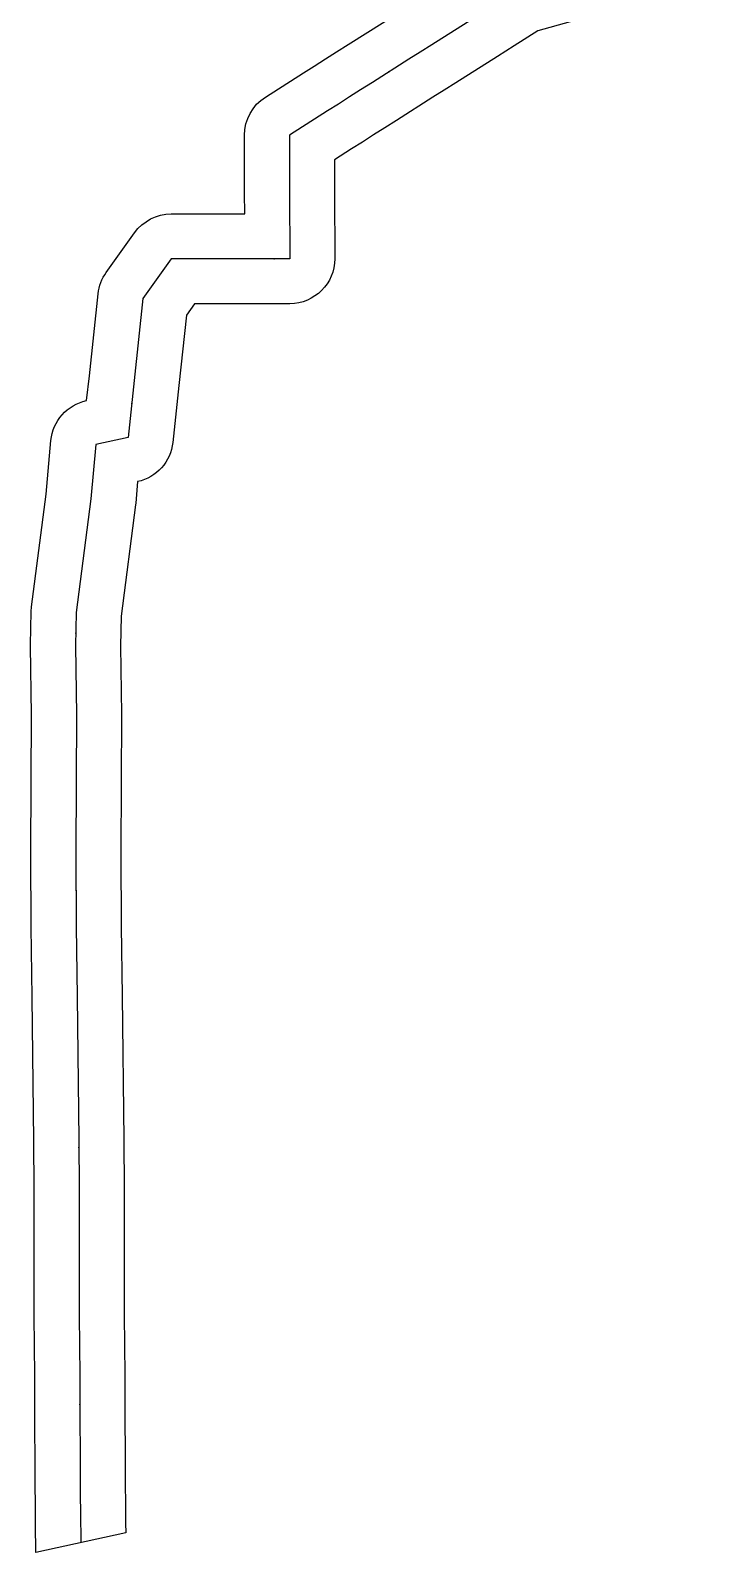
# Model space of a CAD drawing. Header units: inches. Extents: x 87989 to 118156, y 435697 to 451526.
# Drawn here: x 92717 to 92984, y 436434 to 437026 of the extents above; entities that cross this region are included whole.
import ezdxf

# ---------------------------------------------------------------- set-up
doc = ezdxf.new("R2010")
doc.units = ezdxf.units.IN
doc.header["$MEASUREMENT"] = 0
for name, color, linetype, true_color in [('As_waterkering_AWK', 7, 'Continuous', 0xbe8997), ('Kernzone_AWK', 7, 'Continuous', 0x778924), ('Referentiepunten_AWK', 7, 'Continuous', 0x6f8969)]:
    doc.layers.add(name, color=color, linetype=linetype, true_color=true_color)

msp = doc.modelspace()

# ---------------------------------------------------------------- linework, layer by layer
at = {"layer": 'As_waterkering_AWK'}
for points in [[(92889.158, 437030.526), (92873.02, 437020.28), (92868.441, 437017.373), (92864.062, 437014.592), (92849.874, 437005.584), (92845.294, 437002.677), (92840.999, 436999.95), (92836.663, 436997.197), (92832.441, 436994.516), (92817.662, 436985.133)], [(92817.662, 436985.133), (92817.697, 436967.627), (92817.707, 436962.626), (92817.757, 436937.026), (92771.659, 436936.931), (92760.661, 436921.533), (92757.247, 436889.598), (92754.878, 436867.442), (92742.327, 436864.721), (92740.411, 436843.577), (92734.723, 436799.372), (92734.414, 436786.45), (92734.785, 436759.679), (92734.661, 436733.774), (92734.537, 436705.397), (92734.723, 436677.142), (92735.032, 436650.063), (92735.712, 436594.11), (92735.836, 436575.13), (92735.839, 436547.588), (92735.84, 436535.11), (92735.88, 436529.14), (92735.915, 436524.124), (92735.971, 436516.125), (92736.078, 436500.796), (92736.09, 436499.084), (92736.145, 436493.15), (92736.151, 436490.604), (92736.172, 436482.604), (92736.19, 436475.431), (92736.207, 436468.903), (92736.21, 436467.85), (92736.28, 436460.272), (92736.422, 436445.011), (92736.449, 436441.97), (92736.489, 436437.583)]]:
    msp.add_lwpolyline(points, dxfattribs=at)
at = {"layer": 'Kernzone_AWK'}
msp.add_lwpolyline([(92984.11, 437045.272), (92914.193, 437025.691), (92904.961, 437019.83), (92898.538, 437015.752), (92882.4, 437005.506), (92877.822, 437002.6), (92873.443, 436999.819), (92859.253, 436990.81), (92854.673, 436987.903), (92850.379, 436985.176), (92846.044, 436982.424), (92841.822, 436979.743), (92835.181, 436975.527), (92835.197, 436967.662), (92835.207, 436962.661), (92835.257, 436937.043, -0.41391924), (92817.793, 436919.526), (92780.678, 436919.45), (92777.573, 436915.103), (92774.648, 436887.738), (92772.279, 436865.581, -0.32317012), (92758.596, 436850.342), (92757.84, 436841.998), (92757.768, 436841.344), (92752.196, 436798.042), (92751.917, 436786.354), (92752.283, 436759.921), (92752.285, 436759.637), (92752.161, 436733.694), (92752.038, 436705.436), (92752.223, 436677.3), (92752.531, 436650.27), (92753.212, 436594.274), (92753.336, 436575.188), (92753.339, 436547.59), (92753.34, 436535.169), (92753.38, 436529.26), (92753.415, 436524.247), (92753.471, 436516.248), (92753.578, 436500.919), (92753.59, 436499.227), (92753.645, 436493.252), (92753.651, 436490.648), (92753.652, 436490.484), (92753.71, 436467.956), (92753.921, 436445.17), (92753.955, 436441.404), (92719.024, 436433.763), (92718.923, 436444.852), (92718.71, 436467.744), (92718.667, 436484.313), (92718.651, 436490.561), (92718.645, 436493.048), (92718.645, 436493.091), (92718.591, 436498.922), (92718.591, 436498.942), (92718.578, 436500.674), (92718.471, 436516.003), (92718.415, 436524.002), (92718.38, 436529.021), (92718.34, 436535.051), (92718.339, 436547.587), (92718.336, 436575.072), (92718.212, 436593.96), (92717.533, 436649.857), (92717.224, 436676.985), (92717.037, 436705.384), (92717.161, 436733.854), (92717.284, 436759.628), (92716.915, 436786.329), (92716.919, 436786.868), (92717.228, 436799.79), (92717.366, 436801.605), (92723.011, 436845.475), (92724.898, 436866.3, -0.32938426), (92738.72, 436881.846), (92739.846, 436891.459), (92743.26, 436923.393, -0.12916035), (92746.42, 436931.704), (92757.418, 436947.102, -0.24162163), (92771.623, 436954.431), (92800.223, 436954.49), (92800.207, 436962.592), (92800.197, 436967.592), (92800.162, 436985.116, -0.25690619), (92808.282, 436999.907), (92823.061, 437009.29), (92827.283, 437011.971), (92831.619, 437014.724), (92835.915, 437017.452), (92840.495, 437020.359), (92854.681, 437029.366)], format="xyb", dxfattribs=at)
at = {"layer": 'Referentiepunten_AWK'}
for p in [(92856.323, 437009.678), (92811.659, 436937.013), (92756.294, 436880.688), (92734.531, 436791.338), (92734.63, 436691.343), (92735.73, 436591.349), (92736.149, 436491.351)]:
    msp.add_point(p, dxfattribs=at)

doc.saveas('drawing.dxf')
